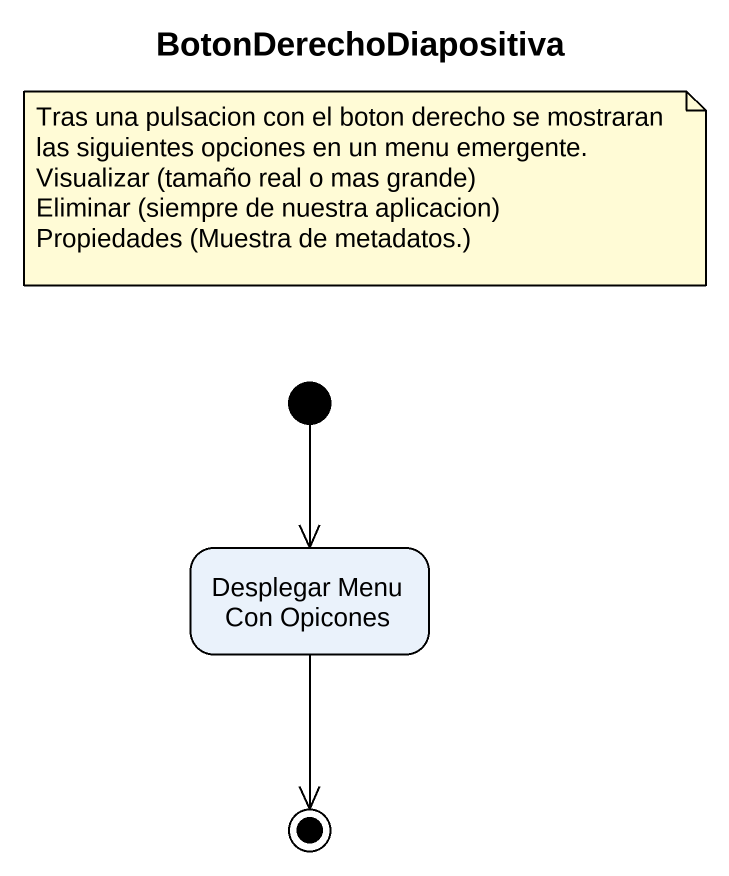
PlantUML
@startuml
title BotonDerechoDiapositiva
hide empty description
state "Desplegar Menu Con Opicones" as Desplegar_Menu_Con_Opicones
[*] --> Desplegar_Menu_Con_Opicones
Desplegar_Menu_Con_Opicones --> [*]
note as N1
  Tras una pulsacion con el boton derecho se mostraran las siguientes opciones en un menu emergente.
  Visualizar (tamaño real o mas grande)
  Eliminar (siempre de nuestra aplicacion)
  Propiedades (Muestra de metadatos.)
end note
@enduml
